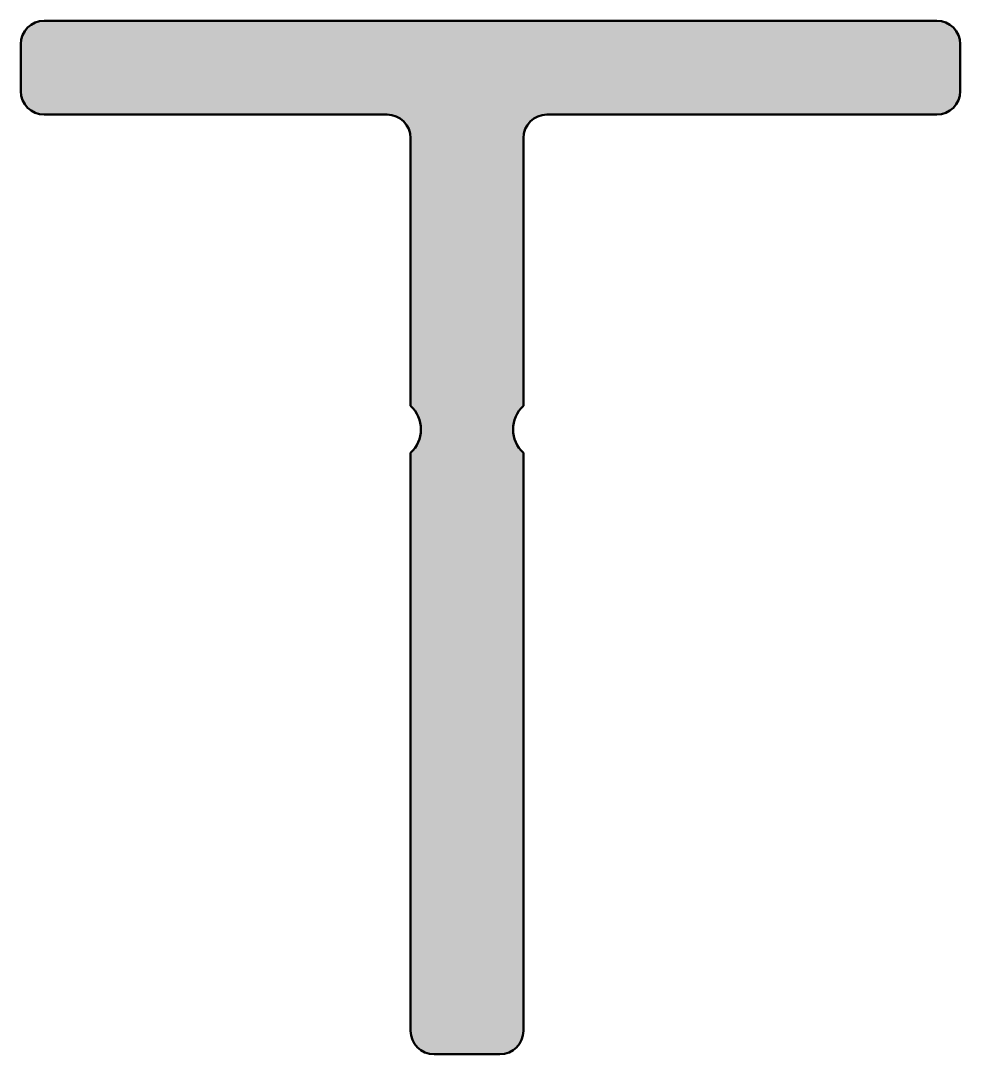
# Model space of a CAD drawing. Extents: x 0 to 20, y -20 to 2.
import ezdxf

# ---------------------------------------------------------------- set-up
doc = ezdxf.new("R2010")
doc.units = 0
doc.layers.add('0S-Alu contour', color=7, linetype='Continuous', lineweight=50)
doc.layers.add('0S-Alu hatch', color=252, linetype='Continuous', lineweight=25)

# ---------------------------------------------------------------- blocks, each defined once
blk = doc.blocks.new('139090__FB3E6D98_C944_4B57_B631_902CFC12CFBB_')
at = {"layer": '0S-Alu hatch'}
h = blk.add_hatch(color=256, dxfattribs=at)
edge = h.paths.add_edge_path()
edge.add_line((0, 1.5), (0, 0.5000000000000002))
edge.add_arc((0.5, 0.5), 0.5, 180, 270)
edge.add_line((0.5, 0), (7.80000305175781, 0))
edge.add_ellipse((7.800003051757808, -0.5000000000000011), major_axis=(-0.5000000000000011, 0), ratio=1, start_angle=180, end_angle=269.99999999999983, ccw=False)
edge.add_line((8.30000305175781, -0.5), (8.30000305175781, -6.199996948242188))
edge.add_ellipse((7.841807795099014, -6.699996948242188), major_axis=(-0.6781908973324695, 0), ratio=1, start_angle=132.5018480511392, end_angle=227.4981519488609, ccw=False)
edge.add_line((8.30000305175781, -7.199996948242188), (8.30000305175781, -19.5))
edge.add_arc((8.80000305175781, -19.5), 0.5, 180, 270)
edge.add_line((8.80000305175781, -20), (10.19999694824219, -20))
edge.add_arc((10.19999694824219, -19.5), 0.5, 270, 360)
edge.add_line((10.69999694824219, -19.5), (10.69999694824219, -7.199996948242187))
edge.add_ellipse((11.15819220490099, -6.699996948242187), major_axis=(-0.6781908973324726, 0), ratio=1, start_angle=-47.498151948860425, end_angle=47.498151948860595, ccw=False)
edge.add_line((10.69999694824219, -6.199996948242188), (10.69999694824219, -0.4999999999999992))
edge.add_ellipse((11.19999694824219, -0.4999999999999981), major_axis=(-0.4999999999999983, 0), ratio=1, start_angle=270, end_angle=360, ccw=False)
edge.add_line((11.19999694824219, -2e-16), (19.5, 0))
edge.add_arc((19.5, 0.5), 0.5, 270, 360)
edge.add_line((20, 0.5), (20, 1.5))
edge.add_arc((19.5, 1.5), 0.5, 0, 90)
edge.add_line((19.5, 2), (0.5, 2))
edge.add_arc((0.5, 1.5), 0.5, 90, 180)
at = {"layer": '0S-Alu contour', "color": 7}
for points in [[(19.5, 2), (0.5, 2)], [(0, 1.5), (0, 0.5000000000000002)], [(20, 0.5), (20, 1.5)], [(0.5, 0), (7.80000305175781, 0)], [(11.19999694824219, -2e-16), (19.5, 0)], [(8.30000305175781, -0.5), (8.30000305175781, -6.199996948242188)], [(10.69999694824219, -6.199996948242188), (10.69999694824219, -0.4999999999999992)], [(8.30000305175781, -7.199996948242188), (8.30000305175781, -19.5)], [(10.69999694824219, -19.5), (10.69999694824219, -7.199996948242187)], [(8.80000305175781, -20), (10.19999694824219, -20)]]:
    blk.add_lwpolyline(points, dxfattribs=at)
for centre, start, end in [((0.5, 1.5), 90, 180), ((19.5, 1.5), 0, 90), ((0.5, 0.5), 180, 270), ((19.5, 0.5), 270, 0), ((8.80000305175781, -19.5), 180, 270), ((10.19999694824219, -19.5), 270, 0)]:
    blk.add_arc(centre, 0.5, start, end, dxfattribs=at)
at = {"layer": '0S-Alu contour', "color": 7, "extrusion": (0, 0, -1)}
for centre, radius, start, end in [((-7.800003051757808, -0.5000000000000011), 0.5000000000000011, 90.00000000000018, 180), ((-11.19999694824219, -0.4999999999999981), 0.4999999999999983, 0, 90), ((-7.841807795099014, -6.699996948242188), 0.6781908973324695, 132.5018480511391, 227.4981519488608), ((-11.15819220490099, -6.699996948242187), 0.6781908973324726, 312.5018480511394, 47.49815194886041)]:
    blk.add_arc(centre, radius, start, end, dxfattribs=at)
blk = doc.blocks.new('139090__46126D02_D860_4627_943F_7C67A25BEA50_')
at = {"layer": '0S-Alu contour', "color": 7}
blk.add_blockref('139090__FB3E6D98_C944_4B57_B631_902CFC12CFBB_', (0, 0), dxfattribs=at)

msp = doc.modelspace()

# ---------------------------------------------------------------- block references
at = {"layer": '0S-Alu contour', "color": 7}
msp.add_blockref('139090__46126D02_D860_4627_943F_7C67A25BEA50_', (0, 0), dxfattribs=at)

doc.saveas('drawing.dxf')
